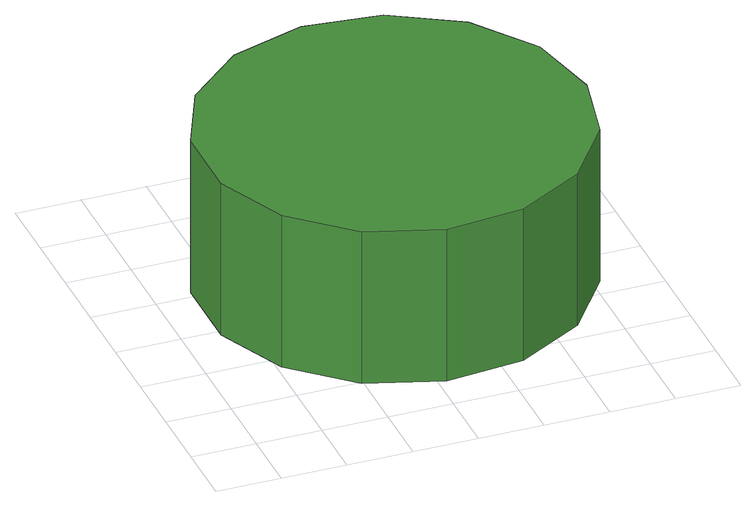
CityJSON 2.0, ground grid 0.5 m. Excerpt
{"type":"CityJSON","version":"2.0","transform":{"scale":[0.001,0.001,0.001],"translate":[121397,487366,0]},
"CityObjects":{
"tree1":{"type":"SolitaryVegetationObject","attributes":{"function":"something"},"geometry":[{"type":"MultiSurface","lod":"1","boundaries":[[[0,1,2,3,4,5,6,7,8,9,10,11,12,13,14]],[[15,16,17,18,19,20,21,22,23,24,25,26,27,28,29]],[[0,29,28,1]],[[1,28,27,2]],[[2,27,26,3]],[[3,26,25,4]],[[4,25,24,5]],[[5,24,23,6]],[[6,23,22,7]],[[7,22,21,8]],[[8,21,20,9]],[[9,20,19,10]],[[10,19,18,11]],[[11,18,17,12]],[[12,17,16,13]],[[13,16,15,14]],[[14,15,29,0]]]}]}
},
"vertices":[
[3187,1758,1685],[3060,2355,1685],[2701,2849,1685],[2173,3154,1685],[1566,3218,1685],[985,3029,1685],[532,2621,1685],[284,2063,1685],[284,1453,1685],[532,896,1685],[985,487,1685],[1566,299,1685],[2173,362,1685],[2701,668,1685],[3060,1161,1685],[3060,1161,415],[2701,668,415],[2173,362,415],[1566,299,415],[985,487,415],[532,896,415],[284,1453,415],[284,2063,415],[532,2621,415],[985,3029,415],[1566,3218,415],[2173,3154,415],[2701,2849,415],[3060,2355,415],[3187,1758,415]
]}
